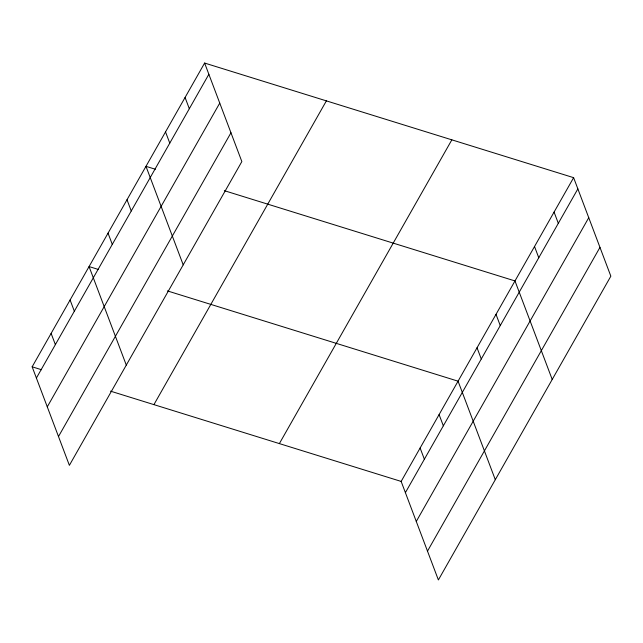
<?xml version="1.0" encoding="UTF-8"?>
<svg xmlns="http://www.w3.org/2000/svg" width="643" height="643" viewBox="0 0 643 643"><rect width="100%" height="100%" fill="white"/><g stroke="black" fill="none" stroke-linecap="round" stroke-linejoin="round"><path stroke-width="0.96" d="M204.619 63.054L241.848 161.578L69.38 465.339L32.15 366.815L204.619 63.054L573.62 177.661L610.85 276.185L438.381 579.946L401.152 481.422L573.62 177.661M36.394 378.044L208.862 74.291M47.277 406.85L219.753 103.097M58.497 436.533L230.966 132.771M153.918 404.632L326.387 100.871M279.375 443.598L451.852 139.836M405.395 492.651L577.864 188.889M416.278 521.457L588.747 217.704M427.491 551.139L599.967 247.378M155.421 169.262L145.977 166.328L183.215 264.86M224.327 190.666L514.979 280.935L552.208 379.466M98.508 269.505L89.064 266.572L126.293 365.103M167.413 290.909L458.065 381.178L495.295 479.702M32.15 366.815L41.586 369.741M110.5 391.145L401.152 481.422M554.073 212.086L558.317 223.322M534.526 246.51L538.77 257.747M496.01 314.355L500.254 325.583M477.034 347.767L481.277 358.995M439.089 414.59L443.34 425.827M420.12 448.002L424.364 459.239M185.071 97.479L189.315 108.715M165.524 131.903L169.776 143.14M127.009 199.748L131.252 210.976M108.04 233.16L112.284 244.388M70.095 299.984L74.339 311.22M51.118 333.395L55.37 344.632"/></g></svg>
